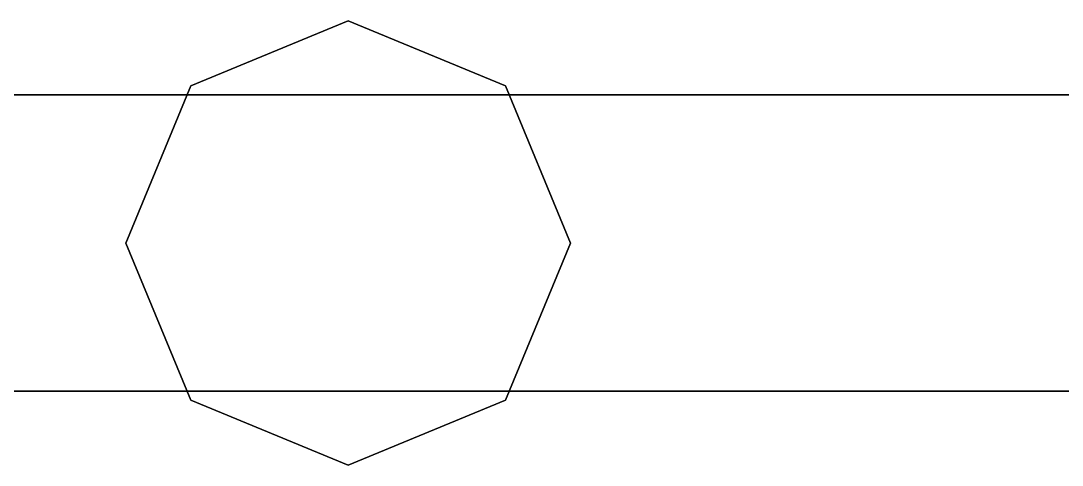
# Model space of a CAD drawing. Header units: metres. Extents: x -3.92 to 3.88, y 1068.45 to 1071.66.
# Drawn here: x -2.593 to -2.008, y 1069.935 to 1070.185 of the extents above; entities that cross this region are included whole.
import ezdxf

# ---------------------------------------------------------------- set-up
doc = ezdxf.new("R2010")
doc.units = ezdxf.units.M

msp = doc.modelspace()

# ---------------------------------------------------------------- linework, layer by layer
at = {"layer": 'tower_j_cross'}
for points, invisible_edges in [([(-3.91766, 1070.1431, 25.13284), (3.88234, 1069.97643, 25.13284), (-3.91766, 1069.97643, 25.13284)], 1), ([(3.88234, 1069.97643, 25.13284), (-3.91766, 1070.1431, 25.13284), (3.88234, 1070.1431, 25.13284)], 1), ([(3.88234, 1070.1431, 25.46617), (-3.91766, 1069.97643, 25.46617), (3.88234, 1069.97643, 25.46617)], 1), ([(-3.91766, 1069.97643, 25.46617), (3.88234, 1070.1431, 25.46617), (-3.91766, 1070.1431, 25.46617)], 3), ([(-3.91766, 1070.1431, 25.46617), (3.88234, 1070.1431, 25.46617), (-0.01766, 1070.1431, 25.46617)], 1), ([(-3.91766, 1070.1431, 25.13284), (3.88234, 1070.1431, 25.46617), (3.88234, 1070.1431, 25.13284)], 1), ([(3.88234, 1070.1431, 25.46617), (-3.91766, 1070.1431, 25.13284), (-0.01766, 1070.1431, 25.46617)], 3), ([(-0.01766, 1070.1431, 25.46617), (-3.91766, 1070.1431, 25.13284), (-3.91766, 1070.1431, 25.46617)], 1), ([(-3.01766, 1070.1431, 27.4505), (2.98234, 1070.1431, 27.78383), (2.98234, 1070.1431, 27.4505)], 1), ([(2.98234, 1070.1431, 27.78383), (-3.01766, 1070.1431, 27.4505), (-0.01766, 1070.1431, 27.78383)], 3), ([(-0.01766, 1070.1431, 27.78383), (-3.01766, 1070.1431, 27.4505), (-3.01766, 1070.1431, 27.78383)], 1), ([(-3.01766, 1070.1431, 27.4505), (2.98234, 1069.97643, 27.4505), (-3.01766, 1069.97643, 27.4505)], 1), ([(2.98234, 1069.97643, 27.4505), (-3.01766, 1070.1431, 27.4505), (2.98234, 1070.1431, 27.4505)], 1), ([(2.98234, 1070.1431, 27.78383), (-3.01766, 1069.97643, 27.78383), (2.98234, 1069.97643, 27.78383)], 1), ([(-3.01766, 1069.97643, 27.78383), (2.98234, 1070.1431, 27.78383), (-3.01766, 1070.1431, 27.78383)], 3), ([(-3.01766, 1070.1431, 27.78383), (2.98234, 1070.1431, 27.78383), (-0.01766, 1070.1431, 27.78383)], 1), ([(-3.91766, 1069.97643, 25.46617), (3.88234, 1069.97643, 25.13284), (3.88234, 1069.97643, 25.46617)], 1), ([(3.88234, 1069.97643, 25.13284), (-3.91766, 1069.97643, 25.46617), (-3.91766, 1069.97643, 25.13284)], 1), ([(-3.01766, 1069.97643, 27.78383), (2.98234, 1069.97643, 27.4505), (2.98234, 1069.97643, 27.78383)], 1), ([(2.98234, 1069.97643, 27.4505), (-3.01766, 1069.97643, 27.78383), (-3.01766, 1069.97643, 27.4505)], 1)]:
    msp.add_3dface(points, dxfattribs=dict(at, invisible_edges=invisible_edges))
at = {"layer": 'tower_j_insulator'}
for points, invisible_edges in [([(-2.49723, 1070.14815, 28.22133), (-2.32045, 1070.14815, 28.22133), (-2.40884, 1070.18476, 28.22133)], 1), ([(-2.32045, 1070.14815, 28.15883), (-2.49723, 1070.14815, 28.15883), (-2.40884, 1070.18476, 28.15883)], 1), ([(-2.32045, 1070.14815, 28.44008), (-2.49723, 1070.14815, 28.44008), (-2.40884, 1070.18476, 28.44008)], 1), ([(-2.32045, 1070.14815, 27.78383), (-2.49723, 1070.14815, 27.78383), (-2.40884, 1070.18476, 27.78383)], 1), ([(-2.49723, 1070.14815, 27.78383), (-2.40884, 1070.18476, 27.84633), (-2.40884, 1070.18476, 27.78383)], 1), ([(-2.40884, 1070.18476, 27.84633), (-2.49723, 1070.14815, 27.78383), (-2.49723, 1070.14815, 27.84633)], 1), ([(-2.49723, 1070.14815, 27.84633), (-2.32045, 1070.14815, 27.84633), (-2.40884, 1070.18476, 27.84633)], 1), ([(-2.32045, 1070.14815, 27.87758), (-2.49723, 1070.14815, 27.87758), (-2.40884, 1070.18476, 27.87758)], 1), ([(-2.49723, 1070.14815, 28.44008), (-2.40884, 1070.18476, 28.50258), (-2.40884, 1070.18476, 28.44008)], 1), ([(-2.40884, 1070.18476, 28.50258), (-2.49723, 1070.14815, 28.44008), (-2.49723, 1070.14815, 28.50258)], 1), ([(-2.49723, 1070.14815, 27.94008), (-2.32045, 1070.14815, 27.94008), (-2.40884, 1070.18476, 27.94008)], 1), ([(-2.49723, 1070.14815, 27.87758), (-2.40884, 1070.18476, 27.94008), (-2.40884, 1070.18476, 27.87758)], 1), ([(-2.40884, 1070.18476, 27.94008), (-2.49723, 1070.14815, 27.87758), (-2.49723, 1070.14815, 27.94008)], 1), ([(-2.49723, 1070.14815, 28.31508), (-2.32045, 1070.14815, 28.31508), (-2.40884, 1070.18476, 28.31508)], 1), ([(-2.49723, 1070.14815, 28.50258), (-2.32045, 1070.14815, 28.50258), (-2.40884, 1070.18476, 28.50258)], 1), ([(-2.32045, 1070.14815, 28.34633), (-2.49723, 1070.14815, 28.34633), (-2.40884, 1070.18476, 28.34633)], 1), ([(-2.49723, 1070.14815, 28.40883), (-2.32045, 1070.14815, 28.40883), (-2.40884, 1070.18476, 28.40883)], 1), ([(-2.32045, 1070.14815, 28.25258), (-2.49723, 1070.14815, 28.25258), (-2.40884, 1070.18476, 28.25258)], 1), ([(-2.49723, 1070.14815, 28.15883), (-2.40884, 1070.18476, 28.22133), (-2.40884, 1070.18476, 28.15883)], 1), ([(-2.40884, 1070.18476, 28.22133), (-2.49723, 1070.14815, 28.15883), (-2.49723, 1070.14815, 28.22133)], 1), ([(-2.49723, 1070.14815, 28.34633), (-2.40884, 1070.18476, 28.40883), (-2.40884, 1070.18476, 28.34633)], 1), ([(-2.40884, 1070.18476, 28.40883), (-2.49723, 1070.14815, 28.34633), (-2.49723, 1070.14815, 28.40883)], 1), ([(-2.49723, 1070.14815, 28.25258), (-2.40884, 1070.18476, 28.31508), (-2.40884, 1070.18476, 28.25258)], 1), ([(-2.40884, 1070.18476, 28.31508), (-2.49723, 1070.14815, 28.25258), (-2.49723, 1070.14815, 28.31508)], 1), ([(-2.49723, 1070.14815, 28.12758), (-2.32045, 1070.14815, 28.12758), (-2.40884, 1070.18476, 28.12758)], 1), ([(-2.49723, 1070.14815, 28.06508), (-2.40884, 1070.18476, 28.12758), (-2.40884, 1070.18476, 28.06508)], 1), ([(-2.40884, 1070.18476, 28.12758), (-2.49723, 1070.14815, 28.06508), (-2.49723, 1070.14815, 28.12758)], 1), ([(-2.32045, 1070.14815, 28.06508), (-2.49723, 1070.14815, 28.06508), (-2.40884, 1070.18476, 28.06508)], 1), ([(-2.32045, 1070.14815, 27.97133), (-2.49723, 1070.14815, 27.97133), (-2.40884, 1070.18476, 27.97133)], 1), ([(-2.49723, 1070.14815, 27.97133), (-2.40884, 1070.18476, 28.03383), (-2.40884, 1070.18476, 27.97133)], 1), ([(-2.40884, 1070.18476, 28.03383), (-2.49723, 1070.14815, 27.97133), (-2.49723, 1070.14815, 28.03383)], 1), ([(-2.49723, 1070.14815, 28.03383), (-2.32045, 1070.14815, 28.03383), (-2.40884, 1070.18476, 28.03383)], 1), ([(-2.40884, 1070.18476, 27.78383), (-2.32045, 1070.14815, 27.84633), (-2.32045, 1070.14815, 27.78383)], 1), ([(-2.32045, 1070.14815, 27.84633), (-2.40884, 1070.18476, 27.78383), (-2.40884, 1070.18476, 27.84633)], 1), ([(-2.40884, 1070.18476, 28.44008), (-2.32045, 1070.14815, 28.50258), (-2.32045, 1070.14815, 28.44008)], 1), ([(-2.32045, 1070.14815, 28.50258), (-2.40884, 1070.18476, 28.44008), (-2.40884, 1070.18476, 28.50258)], 1), ([(-2.40884, 1070.18476, 27.87758), (-2.32045, 1070.14815, 27.94008), (-2.32045, 1070.14815, 27.87758)], 1), ([(-2.32045, 1070.14815, 27.94008), (-2.40884, 1070.18476, 27.87758), (-2.40884, 1070.18476, 27.94008)], 1), ([(-2.40884, 1070.18476, 28.34633), (-2.32045, 1070.14815, 28.40883), (-2.32045, 1070.14815, 28.34633)], 1), ([(-2.32045, 1070.14815, 28.40883), (-2.40884, 1070.18476, 28.34633), (-2.40884, 1070.18476, 28.40883)], 1), ([(-2.40884, 1070.18476, 28.15883), (-2.32045, 1070.14815, 28.22133), (-2.32045, 1070.14815, 28.15883)], 1), ([(-2.32045, 1070.14815, 28.22133), (-2.40884, 1070.18476, 28.15883), (-2.40884, 1070.18476, 28.22133)], 1), ([(-2.40884, 1070.18476, 28.25258), (-2.32045, 1070.14815, 28.31508), (-2.32045, 1070.14815, 28.25258)], 1), ([(-2.32045, 1070.14815, 28.31508), (-2.40884, 1070.18476, 28.25258), (-2.40884, 1070.18476, 28.31508)], 1), ([(-2.40884, 1070.18476, 28.06508), (-2.32045, 1070.14815, 28.12758), (-2.32045, 1070.14815, 28.06508)], 1), ([(-2.32045, 1070.14815, 28.12758), (-2.40884, 1070.18476, 28.06508), (-2.40884, 1070.18476, 28.12758)], 1), ([(-2.40884, 1070.18476, 27.97133), (-2.32045, 1070.14815, 28.03383), (-2.32045, 1070.14815, 27.97133)], 1), ([(-2.32045, 1070.14815, 28.03383), (-2.40884, 1070.18476, 27.97133), (-2.40884, 1070.18476, 28.03383)], 1), ([(-2.53384, 1070.05976, 28.22133), (-2.28384, 1070.05976, 28.22133), (-2.32045, 1070.14815, 28.22133)], 13), ([(-2.53384, 1070.05976, 28.22133), (-2.32045, 1070.14815, 28.22133), (-2.49723, 1070.14815, 28.22133)], 3), ([(-2.28384, 1070.05976, 28.15883), (-2.53384, 1070.05976, 28.15883), (-2.49723, 1070.14815, 28.15883)], 13), ([(-2.53384, 1070.05976, 28.22133), (-2.49723, 1070.14815, 28.15883), (-2.53384, 1070.05976, 28.15883)], 1), ([(-2.49723, 1070.14815, 28.15883), (-2.53384, 1070.05976, 28.22133), (-2.49723, 1070.14815, 28.22133)], 1), ([(-2.28384, 1070.05976, 28.44008), (-2.53384, 1070.05976, 28.44008), (-2.49723, 1070.14815, 28.44008)], 13), ([(-2.28384, 1070.05976, 27.78383), (-2.53384, 1070.05976, 27.78383), (-2.49723, 1070.14815, 27.78383)], 13), ([(-2.53384, 1070.05976, 27.84633), (-2.28384, 1070.05976, 27.84633), (-2.32045, 1070.14815, 27.84633)], 13), ([(-2.53384, 1070.05976, 27.84633), (-2.32045, 1070.14815, 27.84633), (-2.49723, 1070.14815, 27.84633)], 3), ([(-2.28384, 1070.05976, 27.87758), (-2.53384, 1070.05976, 27.87758), (-2.49723, 1070.14815, 27.87758)], 13), ([(-2.53384, 1070.05976, 27.94008), (-2.28384, 1070.05976, 27.94008), (-2.32045, 1070.14815, 27.94008)], 13), ([(-2.53384, 1070.05976, 27.94008), (-2.32045, 1070.14815, 27.94008), (-2.49723, 1070.14815, 27.94008)], 3), ([(-2.53384, 1070.05976, 28.50258), (-2.49723, 1070.14815, 28.44008), (-2.53384, 1070.05976, 28.44008)], 1), ([(-2.49723, 1070.14815, 28.44008), (-2.53384, 1070.05976, 28.50258), (-2.49723, 1070.14815, 28.50258)], 1), ([(-2.53384, 1070.05976, 27.84633), (-2.49723, 1070.14815, 27.78383), (-2.53384, 1070.05976, 27.78383)], 1), ([(-2.49723, 1070.14815, 27.78383), (-2.53384, 1070.05976, 27.84633), (-2.49723, 1070.14815, 27.84633)], 1), ([(-2.53384, 1070.05976, 27.94008), (-2.49723, 1070.14815, 27.87758), (-2.53384, 1070.05976, 27.87758)], 1), ([(-2.49723, 1070.14815, 27.87758), (-2.53384, 1070.05976, 27.94008), (-2.49723, 1070.14815, 27.94008)], 1), ([(-2.53384, 1070.05976, 28.31508), (-2.28384, 1070.05976, 28.31508), (-2.32045, 1070.14815, 28.31508)], 13), ([(-2.53384, 1070.05976, 28.31508), (-2.32045, 1070.14815, 28.31508), (-2.49723, 1070.14815, 28.31508)], 3), ([(-2.53384, 1070.05976, 28.50258), (-2.28384, 1070.05976, 28.50258), (-2.32045, 1070.14815, 28.50258)], 13), ([(-2.53384, 1070.05976, 28.50258), (-2.32045, 1070.14815, 28.50258), (-2.49723, 1070.14815, 28.50258)], 3), ([(-2.28384, 1070.05976, 28.34633), (-2.53384, 1070.05976, 28.34633), (-2.49723, 1070.14815, 28.34633)], 13), ([(-2.53384, 1070.05976, 28.40883), (-2.28384, 1070.05976, 28.40883), (-2.32045, 1070.14815, 28.40883)], 13), ([(-2.53384, 1070.05976, 28.40883), (-2.32045, 1070.14815, 28.40883), (-2.49723, 1070.14815, 28.40883)], 3), ([(-2.28384, 1070.05976, 28.25258), (-2.53384, 1070.05976, 28.25258), (-2.49723, 1070.14815, 28.25258)], 13), ([(-2.53384, 1070.05976, 28.40883), (-2.49723, 1070.14815, 28.34633), (-2.53384, 1070.05976, 28.34633)], 1), ([(-2.49723, 1070.14815, 28.34633), (-2.53384, 1070.05976, 28.40883), (-2.49723, 1070.14815, 28.40883)], 1), ([(-2.53384, 1070.05976, 28.31508), (-2.49723, 1070.14815, 28.25258), (-2.53384, 1070.05976, 28.25258)], 1), ([(-2.49723, 1070.14815, 28.25258), (-2.53384, 1070.05976, 28.31508), (-2.49723, 1070.14815, 28.31508)], 1), ([(-2.53384, 1070.05976, 28.12758), (-2.28384, 1070.05976, 28.12758), (-2.32045, 1070.14815, 28.12758)], 13), ([(-2.53384, 1070.05976, 28.12758), (-2.32045, 1070.14815, 28.12758), (-2.49723, 1070.14815, 28.12758)], 3), ([(-2.53384, 1070.05976, 28.12758), (-2.49723, 1070.14815, 28.06508), (-2.53384, 1070.05976, 28.06508)], 1), ([(-2.49723, 1070.14815, 28.06508), (-2.53384, 1070.05976, 28.12758), (-2.49723, 1070.14815, 28.12758)], 1), ([(-2.28384, 1070.05976, 28.06508), (-2.53384, 1070.05976, 28.06508), (-2.49723, 1070.14815, 28.06508)], 13), ([(-2.28384, 1070.05976, 27.97133), (-2.53384, 1070.05976, 27.97133), (-2.49723, 1070.14815, 27.97133)], 13), ([(-2.53384, 1070.05976, 28.03383), (-2.49723, 1070.14815, 27.97133), (-2.53384, 1070.05976, 27.97133)], 1), ([(-2.49723, 1070.14815, 27.97133), (-2.53384, 1070.05976, 28.03383), (-2.49723, 1070.14815, 28.03383)], 1), ([(-2.53384, 1070.05976, 28.03383), (-2.28384, 1070.05976, 28.03383), (-2.32045, 1070.14815, 28.03383)], 13), ([(-2.53384, 1070.05976, 28.03383), (-2.32045, 1070.14815, 28.03383), (-2.49723, 1070.14815, 28.03383)], 3), ([(-2.28384, 1070.05976, 28.15883), (-2.49723, 1070.14815, 28.15883), (-2.32045, 1070.14815, 28.15883)], 3), ([(-2.28384, 1070.05976, 28.44008), (-2.49723, 1070.14815, 28.44008), (-2.32045, 1070.14815, 28.44008)], 3), ([(-2.28384, 1070.05976, 27.78383), (-2.49723, 1070.14815, 27.78383), (-2.32045, 1070.14815, 27.78383)], 3), ([(-2.28384, 1070.05976, 27.87758), (-2.49723, 1070.14815, 27.87758), (-2.32045, 1070.14815, 27.87758)], 3), ([(-2.28384, 1070.05976, 28.34633), (-2.49723, 1070.14815, 28.34633), (-2.32045, 1070.14815, 28.34633)], 3), ([(-2.28384, 1070.05976, 28.25258), (-2.49723, 1070.14815, 28.25258), (-2.32045, 1070.14815, 28.25258)], 3), ([(-2.28384, 1070.05976, 28.06508), (-2.49723, 1070.14815, 28.06508), (-2.32045, 1070.14815, 28.06508)], 3), ([(-2.28384, 1070.05976, 27.97133), (-2.49723, 1070.14815, 27.97133), (-2.32045, 1070.14815, 27.97133)], 3), ([(-2.32045, 1070.14815, 28.22133), (-2.28384, 1070.05976, 28.15883), (-2.32045, 1070.14815, 28.15883)], 1), ([(-2.28384, 1070.05976, 28.15883), (-2.32045, 1070.14815, 28.22133), (-2.28384, 1070.05976, 28.22133)], 1), ([(-2.32045, 1070.14815, 27.84633), (-2.28384, 1070.05976, 27.78383), (-2.32045, 1070.14815, 27.78383)], 1), ([(-2.28384, 1070.05976, 27.78383), (-2.32045, 1070.14815, 27.84633), (-2.28384, 1070.05976, 27.84633)], 1), ([(-2.32045, 1070.14815, 28.50258), (-2.28384, 1070.05976, 28.44008), (-2.32045, 1070.14815, 28.44008)], 1), ([(-2.28384, 1070.05976, 28.44008), (-2.32045, 1070.14815, 28.50258), (-2.28384, 1070.05976, 28.50258)], 1), ([(-2.32045, 1070.14815, 27.94008), (-2.28384, 1070.05976, 27.87758), (-2.32045, 1070.14815, 27.87758)], 1), ([(-2.28384, 1070.05976, 27.87758), (-2.32045, 1070.14815, 27.94008), (-2.28384, 1070.05976, 27.94008)], 1), ([(-2.32045, 1070.14815, 28.40883), (-2.28384, 1070.05976, 28.34633), (-2.32045, 1070.14815, 28.34633)], 1), ([(-2.28384, 1070.05976, 28.34633), (-2.32045, 1070.14815, 28.40883), (-2.28384, 1070.05976, 28.40883)], 1), ([(-2.32045, 1070.14815, 28.31508), (-2.28384, 1070.05976, 28.25258), (-2.32045, 1070.14815, 28.25258)], 1), ([(-2.28384, 1070.05976, 28.25258), (-2.32045, 1070.14815, 28.31508), (-2.28384, 1070.05976, 28.31508)], 1), ([(-2.32045, 1070.14815, 28.12758), (-2.28384, 1070.05976, 28.06508), (-2.32045, 1070.14815, 28.06508)], 1), ([(-2.28384, 1070.05976, 28.06508), (-2.32045, 1070.14815, 28.12758), (-2.28384, 1070.05976, 28.12758)], 1), ([(-2.32045, 1070.14815, 28.03383), (-2.28384, 1070.05976, 27.97133), (-2.32045, 1070.14815, 27.97133)], 1), ([(-2.28384, 1070.05976, 27.97133), (-2.32045, 1070.14815, 28.03383), (-2.28384, 1070.05976, 28.03383)], 1), ([(-2.49723, 1069.97137, 28.22133), (-2.28384, 1070.05976, 28.22133), (-2.53384, 1070.05976, 28.22133)], 3), ([(-2.32045, 1069.97137, 28.15883), (-2.49723, 1069.97137, 28.15883), (-2.53384, 1070.05976, 28.15883)], 13), ([(-2.32045, 1069.97137, 28.15883), (-2.53384, 1070.05976, 28.15883), (-2.28384, 1070.05976, 28.15883)], 3), ([(-2.49723, 1069.97137, 28.22133), (-2.53384, 1070.05976, 28.15883), (-2.49723, 1069.97137, 28.15883)], 1), ([(-2.53384, 1070.05976, 28.15883), (-2.49723, 1069.97137, 28.22133), (-2.53384, 1070.05976, 28.22133)], 1), ([(-2.32045, 1069.97137, 28.44008), (-2.49723, 1069.97137, 28.44008), (-2.53384, 1070.05976, 28.44008)], 13), ([(-2.32045, 1069.97137, 28.44008), (-2.53384, 1070.05976, 28.44008), (-2.28384, 1070.05976, 28.44008)], 3), ([(-2.32045, 1069.97137, 27.78383), (-2.49723, 1069.97137, 27.78383), (-2.53384, 1070.05976, 27.78383)], 13), ([(-2.32045, 1069.97137, 27.78383), (-2.53384, 1070.05976, 27.78383), (-2.28384, 1070.05976, 27.78383)], 3), ([(-2.49723, 1069.97137, 27.94008), (-2.53384, 1070.05976, 27.87758), (-2.49723, 1069.97137, 27.87758)], 1), ([(-2.53384, 1070.05976, 27.87758), (-2.49723, 1069.97137, 27.94008), (-2.53384, 1070.05976, 27.94008)], 1), ([(-2.49723, 1069.97137, 27.84633), (-2.28384, 1070.05976, 27.84633), (-2.53384, 1070.05976, 27.84633)], 3), ([(-2.32045, 1069.97137, 27.87758), (-2.49723, 1069.97137, 27.87758), (-2.53384, 1070.05976, 27.87758)], 13), ([(-2.32045, 1069.97137, 27.87758), (-2.53384, 1070.05976, 27.87758), (-2.28384, 1070.05976, 27.87758)], 3), ([(-2.49723, 1069.97137, 27.94008), (-2.28384, 1070.05976, 27.94008), (-2.53384, 1070.05976, 27.94008)], 3), ([(-2.49723, 1069.97137, 28.50258), (-2.53384, 1070.05976, 28.44008), (-2.49723, 1069.97137, 28.44008)], 1), ([(-2.53384, 1070.05976, 28.44008), (-2.49723, 1069.97137, 28.50258), (-2.53384, 1070.05976, 28.50258)], 1), ([(-2.49723, 1069.97137, 27.84633), (-2.53384, 1070.05976, 27.78383), (-2.49723, 1069.97137, 27.78383)], 1), ([(-2.53384, 1070.05976, 27.78383), (-2.49723, 1069.97137, 27.84633), (-2.53384, 1070.05976, 27.84633)], 1), ([(-2.49723, 1069.97137, 28.31508), (-2.28384, 1070.05976, 28.31508), (-2.53384, 1070.05976, 28.31508)], 3), ([(-2.49723, 1069.97137, 28.50258), (-2.28384, 1070.05976, 28.50258), (-2.53384, 1070.05976, 28.50258)], 3), ([(-2.32045, 1069.97137, 28.34633), (-2.49723, 1069.97137, 28.34633), (-2.53384, 1070.05976, 28.34633)], 13), ([(-2.32045, 1069.97137, 28.34633), (-2.53384, 1070.05976, 28.34633), (-2.28384, 1070.05976, 28.34633)], 3), ([(-2.49723, 1069.97137, 28.40883), (-2.53384, 1070.05976, 28.34633), (-2.49723, 1069.97137, 28.34633)], 1), ([(-2.53384, 1070.05976, 28.34633), (-2.49723, 1069.97137, 28.40883), (-2.53384, 1070.05976, 28.40883)], 1), ([(-2.49723, 1069.97137, 28.40883), (-2.28384, 1070.05976, 28.40883), (-2.53384, 1070.05976, 28.40883)], 3), ([(-2.32045, 1069.97137, 28.25258), (-2.49723, 1069.97137, 28.25258), (-2.53384, 1070.05976, 28.25258)], 13), ([(-2.32045, 1069.97137, 28.25258), (-2.53384, 1070.05976, 28.25258), (-2.28384, 1070.05976, 28.25258)], 3), ([(-2.49723, 1069.97137, 28.31508), (-2.53384, 1070.05976, 28.25258), (-2.49723, 1069.97137, 28.25258)], 1), ([(-2.53384, 1070.05976, 28.25258), (-2.49723, 1069.97137, 28.31508), (-2.53384, 1070.05976, 28.31508)], 1), ([(-2.49723, 1069.97137, 28.12758), (-2.28384, 1070.05976, 28.12758), (-2.53384, 1070.05976, 28.12758)], 3), ([(-2.49723, 1069.97137, 28.12758), (-2.53384, 1070.05976, 28.06508), (-2.49723, 1069.97137, 28.06508)], 1), ([(-2.53384, 1070.05976, 28.06508), (-2.49723, 1069.97137, 28.12758), (-2.53384, 1070.05976, 28.12758)], 1), ([(-2.32045, 1069.97137, 28.06508), (-2.49723, 1069.97137, 28.06508), (-2.53384, 1070.05976, 28.06508)], 13), ([(-2.32045, 1069.97137, 28.06508), (-2.53384, 1070.05976, 28.06508), (-2.28384, 1070.05976, 28.06508)], 3), ([(-2.49723, 1069.97137, 28.03383), (-2.53384, 1070.05976, 27.97133), (-2.49723, 1069.97137, 27.97133)], 1), ([(-2.53384, 1070.05976, 27.97133), (-2.49723, 1069.97137, 28.03383), (-2.53384, 1070.05976, 28.03383)], 1), ([(-2.32045, 1069.97137, 27.97133), (-2.49723, 1069.97137, 27.97133), (-2.53384, 1070.05976, 27.97133)], 13), ([(-2.32045, 1069.97137, 27.97133), (-2.53384, 1070.05976, 27.97133), (-2.28384, 1070.05976, 27.97133)], 3), ([(-2.49723, 1069.97137, 28.03383), (-2.28384, 1070.05976, 28.03383), (-2.53384, 1070.05976, 28.03383)], 3), ([(-2.49723, 1069.97137, 28.22133), (-2.32045, 1069.97137, 28.22133), (-2.28384, 1070.05976, 28.22133)], 13), ([(-2.49723, 1069.97137, 27.84633), (-2.32045, 1069.97137, 27.84633), (-2.28384, 1070.05976, 27.84633)], 13), ([(-2.49723, 1069.97137, 27.94008), (-2.32045, 1069.97137, 27.94008), (-2.28384, 1070.05976, 27.94008)], 13), ([(-2.49723, 1069.97137, 28.31508), (-2.32045, 1069.97137, 28.31508), (-2.28384, 1070.05976, 28.31508)], 13), ([(-2.49723, 1069.97137, 28.50258), (-2.32045, 1069.97137, 28.50258), (-2.28384, 1070.05976, 28.50258)], 13), ([(-2.49723, 1069.97137, 28.40883), (-2.32045, 1069.97137, 28.40883), (-2.28384, 1070.05976, 28.40883)], 13), ([(-2.49723, 1069.97137, 28.12758), (-2.32045, 1069.97137, 28.12758), (-2.28384, 1070.05976, 28.12758)], 13), ([(-2.49723, 1069.97137, 28.03383), (-2.32045, 1069.97137, 28.03383), (-2.28384, 1070.05976, 28.03383)], 13), ([(-2.28384, 1070.05976, 27.84633), (-2.32045, 1069.97137, 27.78383), (-2.28384, 1070.05976, 27.78383)], 1), ([(-2.32045, 1069.97137, 27.78383), (-2.28384, 1070.05976, 27.84633), (-2.32045, 1069.97137, 27.84633)], 1), ([(-2.28384, 1070.05976, 27.94008), (-2.32045, 1069.97137, 27.87758), (-2.28384, 1070.05976, 27.87758)], 1), ([(-2.32045, 1069.97137, 27.87758), (-2.28384, 1070.05976, 27.94008), (-2.32045, 1069.97137, 27.94008)], 1), ([(-2.28384, 1070.05976, 28.50258), (-2.32045, 1069.97137, 28.44008), (-2.28384, 1070.05976, 28.44008)], 1), ([(-2.32045, 1069.97137, 28.44008), (-2.28384, 1070.05976, 28.50258), (-2.32045, 1069.97137, 28.50258)], 1), ([(-2.28384, 1070.05976, 28.22133), (-2.32045, 1069.97137, 28.15883), (-2.28384, 1070.05976, 28.15883)], 1), ([(-2.32045, 1069.97137, 28.15883), (-2.28384, 1070.05976, 28.22133), (-2.32045, 1069.97137, 28.22133)], 1), ([(-2.28384, 1070.05976, 28.40883), (-2.32045, 1069.97137, 28.34633), (-2.28384, 1070.05976, 28.34633)], 1), ([(-2.32045, 1069.97137, 28.34633), (-2.28384, 1070.05976, 28.40883), (-2.32045, 1069.97137, 28.40883)], 1), ([(-2.28384, 1070.05976, 28.31508), (-2.32045, 1069.97137, 28.25258), (-2.28384, 1070.05976, 28.25258)], 1), ([(-2.32045, 1069.97137, 28.25258), (-2.28384, 1070.05976, 28.31508), (-2.32045, 1069.97137, 28.31508)], 1), ([(-2.28384, 1070.05976, 28.12758), (-2.32045, 1069.97137, 28.06508), (-2.28384, 1070.05976, 28.06508)], 1), ([(-2.32045, 1069.97137, 28.06508), (-2.28384, 1070.05976, 28.12758), (-2.32045, 1069.97137, 28.12758)], 1), ([(-2.28384, 1070.05976, 28.03383), (-2.32045, 1069.97137, 27.97133), (-2.28384, 1070.05976, 27.97133)], 1), ([(-2.32045, 1069.97137, 27.97133), (-2.28384, 1070.05976, 28.03383), (-2.32045, 1069.97137, 28.03383)], 1), ([(-2.32045, 1069.97137, 28.22133), (-2.49723, 1069.97137, 28.22133), (-2.40884, 1069.93476, 28.22133)], 1), ([(-2.49723, 1069.97137, 28.15883), (-2.32045, 1069.97137, 28.15883), (-2.40884, 1069.93476, 28.15883)], 1), ([(-2.49723, 1069.97137, 28.44008), (-2.32045, 1069.97137, 28.44008), (-2.40884, 1069.93476, 28.44008)], 1), ([(-2.49723, 1069.97137, 27.84633), (-2.40884, 1069.93476, 27.78383), (-2.40884, 1069.93476, 27.84633)], 1), ([(-2.40884, 1069.93476, 27.78383), (-2.49723, 1069.97137, 27.84633), (-2.49723, 1069.97137, 27.78383)], 1), ([(-2.49723, 1069.97137, 28.40883), (-2.40884, 1069.93476, 28.34633), (-2.40884, 1069.93476, 28.40883)], 1), ([(-2.40884, 1069.93476, 28.34633), (-2.49723, 1069.97137, 28.40883), (-2.49723, 1069.97137, 28.34633)], 1), ([(-2.49723, 1069.97137, 28.22133), (-2.40884, 1069.93476, 28.15883), (-2.40884, 1069.93476, 28.22133)], 1), ([(-2.40884, 1069.93476, 28.15883), (-2.49723, 1069.97137, 28.22133), (-2.49723, 1069.97137, 28.15883)], 1), ([(-2.49723, 1069.97137, 27.78383), (-2.32045, 1069.97137, 27.78383), (-2.40884, 1069.93476, 27.78383)], 1), ([(-2.32045, 1069.97137, 27.84633), (-2.49723, 1069.97137, 27.84633), (-2.40884, 1069.93476, 27.84633)], 1), ([(-2.49723, 1069.97137, 27.87758), (-2.32045, 1069.97137, 27.87758), (-2.40884, 1069.93476, 27.87758)], 1), ([(-2.32045, 1069.97137, 27.94008), (-2.49723, 1069.97137, 27.94008), (-2.40884, 1069.93476, 27.94008)], 1), ([(-2.49723, 1069.97137, 28.50258), (-2.40884, 1069.93476, 28.44008), (-2.40884, 1069.93476, 28.50258)], 1), ([(-2.40884, 1069.93476, 28.44008), (-2.49723, 1069.97137, 28.50258), (-2.49723, 1069.97137, 28.44008)], 1), ([(-2.49723, 1069.97137, 27.94008), (-2.40884, 1069.93476, 27.87758), (-2.40884, 1069.93476, 27.94008)], 1), ([(-2.40884, 1069.93476, 27.87758), (-2.49723, 1069.97137, 27.94008), (-2.49723, 1069.97137, 27.87758)], 1), ([(-2.32045, 1069.97137, 28.31508), (-2.49723, 1069.97137, 28.31508), (-2.40884, 1069.93476, 28.31508)], 1), ([(-2.32045, 1069.97137, 28.50258), (-2.49723, 1069.97137, 28.50258), (-2.40884, 1069.93476, 28.50258)], 1), ([(-2.49723, 1069.97137, 28.34633), (-2.32045, 1069.97137, 28.34633), (-2.40884, 1069.93476, 28.34633)], 1), ([(-2.32045, 1069.97137, 28.40883), (-2.49723, 1069.97137, 28.40883), (-2.40884, 1069.93476, 28.40883)], 1), ([(-2.49723, 1069.97137, 28.25258), (-2.32045, 1069.97137, 28.25258), (-2.40884, 1069.93476, 28.25258)], 1), ([(-2.49723, 1069.97137, 28.31508), (-2.40884, 1069.93476, 28.25258), (-2.40884, 1069.93476, 28.31508)], 1), ([(-2.40884, 1069.93476, 28.25258), (-2.49723, 1069.97137, 28.31508), (-2.49723, 1069.97137, 28.25258)], 1), ([(-2.32045, 1069.97137, 28.12758), (-2.49723, 1069.97137, 28.12758), (-2.40884, 1069.93476, 28.12758)], 1), ([(-2.49723, 1069.97137, 28.12758), (-2.40884, 1069.93476, 28.06508), (-2.40884, 1069.93476, 28.12758)], 1), ([(-2.40884, 1069.93476, 28.06508), (-2.49723, 1069.97137, 28.12758), (-2.49723, 1069.97137, 28.06508)], 1), ([(-2.49723, 1069.97137, 28.06508), (-2.32045, 1069.97137, 28.06508), (-2.40884, 1069.93476, 28.06508)], 1), ([(-2.49723, 1069.97137, 28.03383), (-2.40884, 1069.93476, 27.97133), (-2.40884, 1069.93476, 28.03383)], 1), ([(-2.40884, 1069.93476, 27.97133), (-2.49723, 1069.97137, 28.03383), (-2.49723, 1069.97137, 27.97133)], 1), ([(-2.49723, 1069.97137, 27.97133), (-2.32045, 1069.97137, 27.97133), (-2.40884, 1069.93476, 27.97133)], 1), ([(-2.32045, 1069.97137, 28.03383), (-2.49723, 1069.97137, 28.03383), (-2.40884, 1069.93476, 28.03383)], 1), ([(-2.40884, 1069.93476, 28.31508), (-2.32045, 1069.97137, 28.25258), (-2.32045, 1069.97137, 28.31508)], 1), ([(-2.32045, 1069.97137, 28.25258), (-2.40884, 1069.93476, 28.31508), (-2.40884, 1069.93476, 28.25258)], 1), ([(-2.40884, 1069.93476, 28.50258), (-2.32045, 1069.97137, 28.44008), (-2.32045, 1069.97137, 28.50258)], 1), ([(-2.32045, 1069.97137, 28.44008), (-2.40884, 1069.93476, 28.50258), (-2.40884, 1069.93476, 28.44008)], 1), ([(-2.40884, 1069.93476, 27.94008), (-2.32045, 1069.97137, 27.87758), (-2.32045, 1069.97137, 27.94008)], 1), ([(-2.32045, 1069.97137, 27.87758), (-2.40884, 1069.93476, 27.94008), (-2.40884, 1069.93476, 27.87758)], 1), ([(-2.40884, 1069.93476, 27.84633), (-2.32045, 1069.97137, 27.78383), (-2.32045, 1069.97137, 27.84633)], 1), ([(-2.32045, 1069.97137, 27.78383), (-2.40884, 1069.93476, 27.84633), (-2.40884, 1069.93476, 27.78383)], 1), ([(-2.40884, 1069.93476, 28.40883), (-2.32045, 1069.97137, 28.34633), (-2.32045, 1069.97137, 28.40883)], 1), ([(-2.32045, 1069.97137, 28.34633), (-2.40884, 1069.93476, 28.40883), (-2.40884, 1069.93476, 28.34633)], 1), ([(-2.40884, 1069.93476, 28.22133), (-2.32045, 1069.97137, 28.15883), (-2.32045, 1069.97137, 28.22133)], 1), ([(-2.32045, 1069.97137, 28.15883), (-2.40884, 1069.93476, 28.22133), (-2.40884, 1069.93476, 28.15883)], 1), ([(-2.40884, 1069.93476, 28.12758), (-2.32045, 1069.97137, 28.06508), (-2.32045, 1069.97137, 28.12758)], 1), ([(-2.32045, 1069.97137, 28.06508), (-2.40884, 1069.93476, 28.12758), (-2.40884, 1069.93476, 28.06508)], 1), ([(-2.40884, 1069.93476, 28.03383), (-2.32045, 1069.97137, 27.97133), (-2.32045, 1069.97137, 28.03383)], 1), ([(-2.32045, 1069.97137, 27.97133), (-2.40884, 1069.93476, 28.03383), (-2.40884, 1069.93476, 27.97133)], 1)]:
    msp.add_3dface(points, dxfattribs=dict(at, invisible_edges=invisible_edges))

doc.saveas('drawing.dxf')
